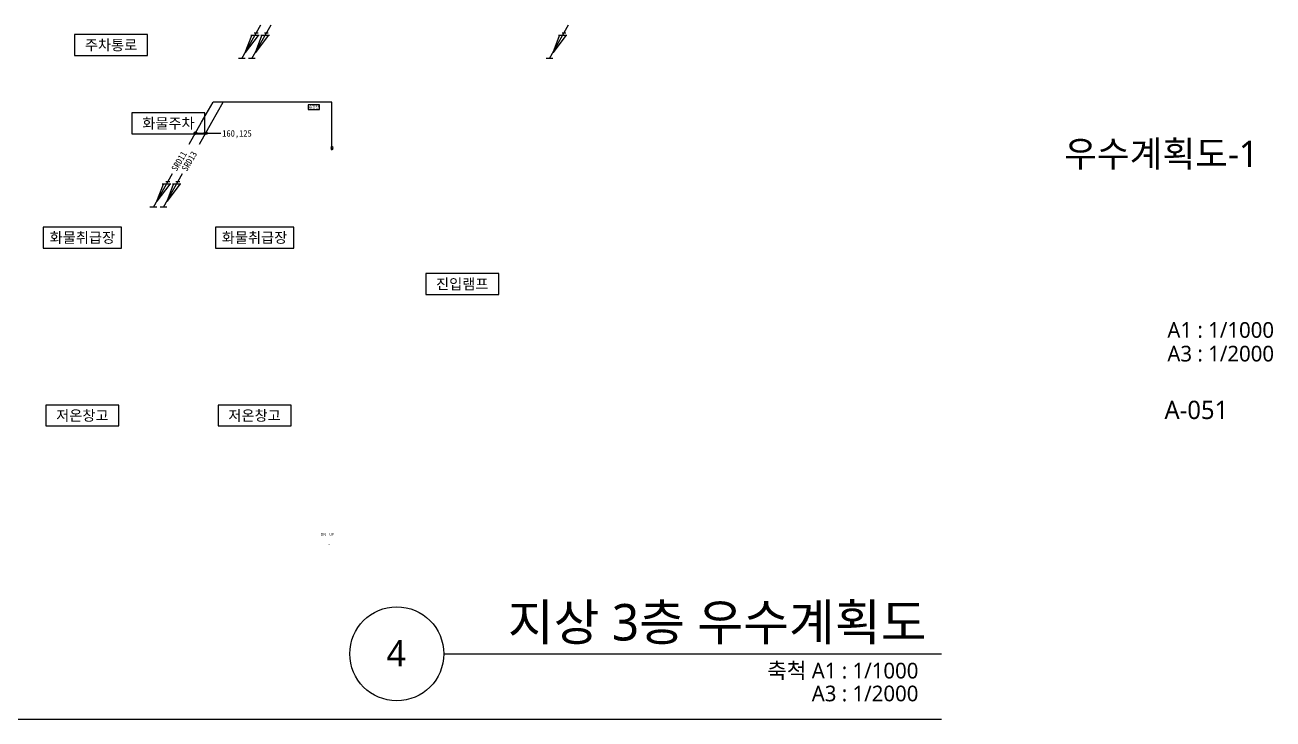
# Model space of a CAD drawing. Header units: millimetres. Extents: x 5104319 to 7084979, y 3076390 to 3633130.
# Drawn here: x 5647437 to 5886614, y 3096930 to 3229950 of the extents above; entities that cross this region are included whole.
import ezdxf
from ezdxf.enums import TextEntityAlignment as Align

# ---------------------------------------------------------------- set-up
doc = ezdxf.new("R2010")
doc.units = ezdxf.units.MM
for name, color, linetype, lineweight in [('A-BORD-TEXT', 3, 'Continuous', 25), ('A-XXXX-SYMB', 7, 'Continuous', 25), ('A-XXXX-TXT1', 3, 'Continuous', 25), ('A-XXXX-TXT2', 3, 'Continuous', 25)]:
    doc.layers.add(name, color=color, linetype=linetype, lineweight=lineweight)
for name, color, linetype in [('ARCH', 8, 'Continuous'), ('사이포닉0', 3, 'Continuous'), ('사이포닉1', 3, 'Continuous')]:
    doc.layers.add(name, color=color, linetype=linetype)
doc.styles.add('XR-평면도$0$맑은 고딕', font='malgun.ttf')
doc.styles.add('맑은 고딕', font='malgun.ttf')
doc.styles.add('맑은고딕', font='malgun.ttf')
doc.styles.add('사이포닉', font='')
doc.styles.get('사이포닉').set_extended_font_data('GulimChe')

# ---------------------------------------------------------------- blocks, each defined once
blk = doc.blocks.new('글_진입램프')
at = {"layer": 'A-XXXX-TXT2', "color": 0}
blk.add_lwpolyline([(-7000, -2000), (7000, -2000), (7000, 2000), (-7000, 2000)], close=True, dxfattribs=at)
at = {"layer": 'A-XXXX-TXT2', "style": '맑은고딕'}
blk.add_text('진입램프', height=2000, dxfattribs=at).set_placement((0, 0), align=Align.MIDDLE_CENTER)
blk = doc.blocks.new('글_주차통로')
at = {"layer": 'A-XXXX-TXT2', "color": 0}
blk.add_lwpolyline([(-7000, -2000), (7000, -2000), (7000, 2000), (-7000, 2000)], close=True, dxfattribs=at)
at = {"layer": 'A-XXXX-TXT2', "style": '맑은고딕'}
blk.add_text('주차통로', height=2000, dxfattribs=at).set_placement((0, 0), align=Align.MIDDLE_CENTER)
blk = doc.blocks.new('글_화물주차')
at = {"layer": 'A-XXXX-TXT2', "color": 0}
blk.add_lwpolyline([(-7000, -2000), (7000, -2000), (7000, 2000), (-7000, 2000)], close=True, dxfattribs=at)
at = {"layer": 'A-XXXX-TXT2', "style": '맑은고딕'}
blk.add_text('화물주차', height=2000, dxfattribs=at).set_placement((0, 0), align=Align.MIDDLE_CENTER)
blk = doc.blocks.new('글_승강장')
at = {"layer": 'A-XXXX-TXT2', "color": 0, "ltscale": 100}
blk.add_lwpolyline([(-1100, 450), (-1100, -450), (1100, -450), (1100, 450)], close=True, dxfattribs=at)
at = {"layer": 'A-XXXX-TXT2', "ltscale": 100, "style": 'XR-평면도$0$맑은 고딕'}
blk.add_text('승강장', height=500, dxfattribs=at).set_placement((0, 0), align=Align.MIDDLE_CENTER)
blk = doc.blocks.new('글_작업장')
at = {"layer": 'A-XXXX-TXT2', "color": 0}
blk.add_lwpolyline([(-7500, -2000), (7500, -2000), (7500, 2000), (-7500, 2000)], close=True, dxfattribs=at)
at = {"layer": 'A-XXXX-TXT2', "style": '맑은고딕'}
blk.add_text('화물취급장', height=2000, dxfattribs=at).set_placement((0, 0), align=Align.MIDDLE_CENTER)
blk = doc.blocks.new('글_저온창고')
at = {"layer": 'A-XXXX-TXT2', "color": 0}
blk.add_lwpolyline([(-7000, -2000), (7000, -2000), (7000, 2000), (-7000, 2000)], close=True, dxfattribs=at)
at = {"layer": 'A-XXXX-TXT2', "style": '맑은고딕'}
blk.add_text('저온창고', height=2000, dxfattribs=at).set_placement((0, 0), align=Align.MIDDLE_CENTER)
blk = doc.blocks.new('RISER2')
at = {"color": 1}
for p, q in [((491, 654), (0, 0)), ((0, 0), (251, 654))]:
    blk.add_line(p, q, dxfattribs=at)
at = {"color": 2}
for p, q in [((534, 654), (209, 654)), ((491, 735), (343, 735))]:
    blk.add_line(p, q, dxfattribs=at)

msp = doc.modelspace()

# ---------------------------------------------------------------- linework, layer by layer
msp.add_line((5104318.8, 3096930.2), (5823068.8, 3096930.2))
at = {"layer": 'A-XXXX-SYMB'}
msp.add_line((5727690.3, 3109430.2), (5823068.8, 3109430.2), dxfattribs=at)
msp.add_circle((5718690.3, 3109430.2), 9000, dxfattribs=at)
at = {"layer": '사이포닉0', "color": 1}
for p, q in [((5706490.5, 3206534.7), (5706040.5, 3206534.7)), ((5706490.5, 3206184.7), (5706040.5, 3206184.7)), ((5706265.5, 3206309.7), (5706265.5, 3206759.7)), ((5706265.5, 3205959.7), (5706265.5, 3206409.7))]:
    msp.add_line(p, q, dxfattribs=at)
at = {"layer": '사이포닉0'}
for centre in [(5706265.5, 3206534.7), (5706265.5, 3206184.7)]:
    msp.add_circle(centre, 150, dxfattribs=at)
at = {"layer": '사이포닉1', "color": 2}
for p, q in [((5688985.3, 3223503.5), (5692644.1, 3229949.9)), ((5690934.5, 3223503.5), (5694593.3, 3229949.9)), ((5747971.6, 3223503.5), (5751630.4, 3229949.9)), ((5678923.5, 3207124), (5681296.2, 3211304.5)), ((5680872.6, 3207124), (5683245.4, 3211304.5)), ((5672047.7, 3195009.6), (5675706.5, 3201456)), ((5673996.9, 3195009.6), (5677655.7, 3201456))]:
    msp.add_line(p, q, dxfattribs=at)
at = {"layer": '사이포닉1', "color": 1}
for p, q in [((5689634.6, 3223503.5), (5688336, 3223503.5)), ((5691583.8, 3223503.5), (5690285.1, 3223503.5)), ((5748620.9, 3223503.5), (5747322.3, 3223503.5)), ((5681296.2, 3211304.5), (5683498.7, 3215185.1)), ((5683245.4, 3211304.5), (5685447.8, 3215185.1)), ((5680109.8, 3209214.3), (5684949.7, 3209214.3)), ((5672697, 3195009.6), (5671398.4, 3195009.6)), ((5674646.2, 3195009.6), (5673347.6, 3195009.6))]:
    msp.add_line(p, q, dxfattribs=at)
msp.add_lwpolyline([(5706265.5, 3206534.7), (5706265.5, 3215185.1), (5683498.7, 3215185.1)], dxfattribs=at)
for centre, radius in [((5680109.8, 3209214.3), 265.8), ((5680109.8, 3209214.3), 181.3), ((5682059, 3209214.3), 265.8), ((5682059, 3209214.3), 181.3)]:
    msp.add_circle(centre, radius, dxfattribs=at)

# ---------------------------------------------------------------- block references
at = {"layer": 'ARCH'}
for name, p in [('글_주차통로', (5663936.8, 3226100.8)), ('글_승강장', (5702786.8, 3214200.8)), ('글_화물주차', (5674936.8, 3211100.8)), ('글_작업장', (5658436.8, 3189200.8)), ('글_작업장', (5691436.8, 3189200.8)), ('글_진입램프', (5731236.8, 3180300.8)), ('글_저온창고', (5658436.8, 3155100.8)), ('글_저온창고', (5691436.8, 3155100.8))]:
    msp.add_blockref(name, p, dxfattribs=at)
at = {"layer": '사이포닉1', "color": 2, "xscale": 5, "yscale": 5, "zscale": 5}
for p in [(5689653.2, 3224680.3), (5691602.4, 3224680.3), (5748639.5, 3224680.3), (5672715.6, 3196186.4), (5674664.8, 3196186.4)]:
    msp.add_blockref('RISER2', p, dxfattribs=at)

# ---------------------------------------------------------------- texts
at = {"layer": 'A-BORD-TEXT', "style": '맑은고딕'}
msp.add_text('우수계획도-1', height=5000, dxfattribs=at).set_placement((5865193.8, 3205255.2), align=Align.MIDDLE_CENTER)
for s, height, p in [('A1 : 1/1000', 3000, (5886805.8, 3169999)), ('A3 : 1/2000', 3000, (5886805.8, 3165464.1)), ('A-051', 3500, (5878013, 3154427.8))]:
    msp.add_text(s, height=height, dxfattribs=at).set_placement(p, align=Align.RIGHT)
at = {"layer": 'A-XXXX-TXT1', "style": '맑은고딕'}
msp.add_text('지상 3층 우수계획도', height=7000, dxfattribs=at).set_placement((5820210.7, 3109883), align=Align.BOTTOM_RIGHT)
msp.add_text('4', height=5000, dxfattribs=at).set_placement((5718574.8, 3109537), align=Align.MIDDLE)
for s, p in [('축척 A1 : 1/1000', (5818653.2, 3107707.4)), ('A3 : 1/2000', (5818653.2, 3103329.1))]:
    msp.add_text(s, height=3000, dxfattribs=at).set_placement(p, align=Align.TOP_RIGHT)
at = {"layer": 'ARCH', "ltscale": 100, "style": '맑은 고딕'}
for s, height, p in [('DN', 500, (5704621.4, 3132327.1)), ('UP', 500, (5706214.3, 3132329.4)), ('ST', 200, (5705799.4, 3130395.6)), ('ST', 200, (5706635.7, 3130395.6))]:
    msp.add_text(s, height=height, dxfattribs=at).set_placement(p, align=Align.MIDDLE_CENTER)
at = {"layer": '사이포닉1', "color": 2, "style": '사이포닉'}
msp.add_text('160,125', height=1250, dxfattribs=at).set_placement((5685249.9, 3208543.2))
for s, p in [('SRD11', (5676505, 3201780.8)), ('SRD13', (5678454.1, 3201780.8))]:
    msp.add_text(s, height=1250, rotation=60.000001, dxfattribs=at).set_placement(p)

doc.saveas('drawing.dxf')
